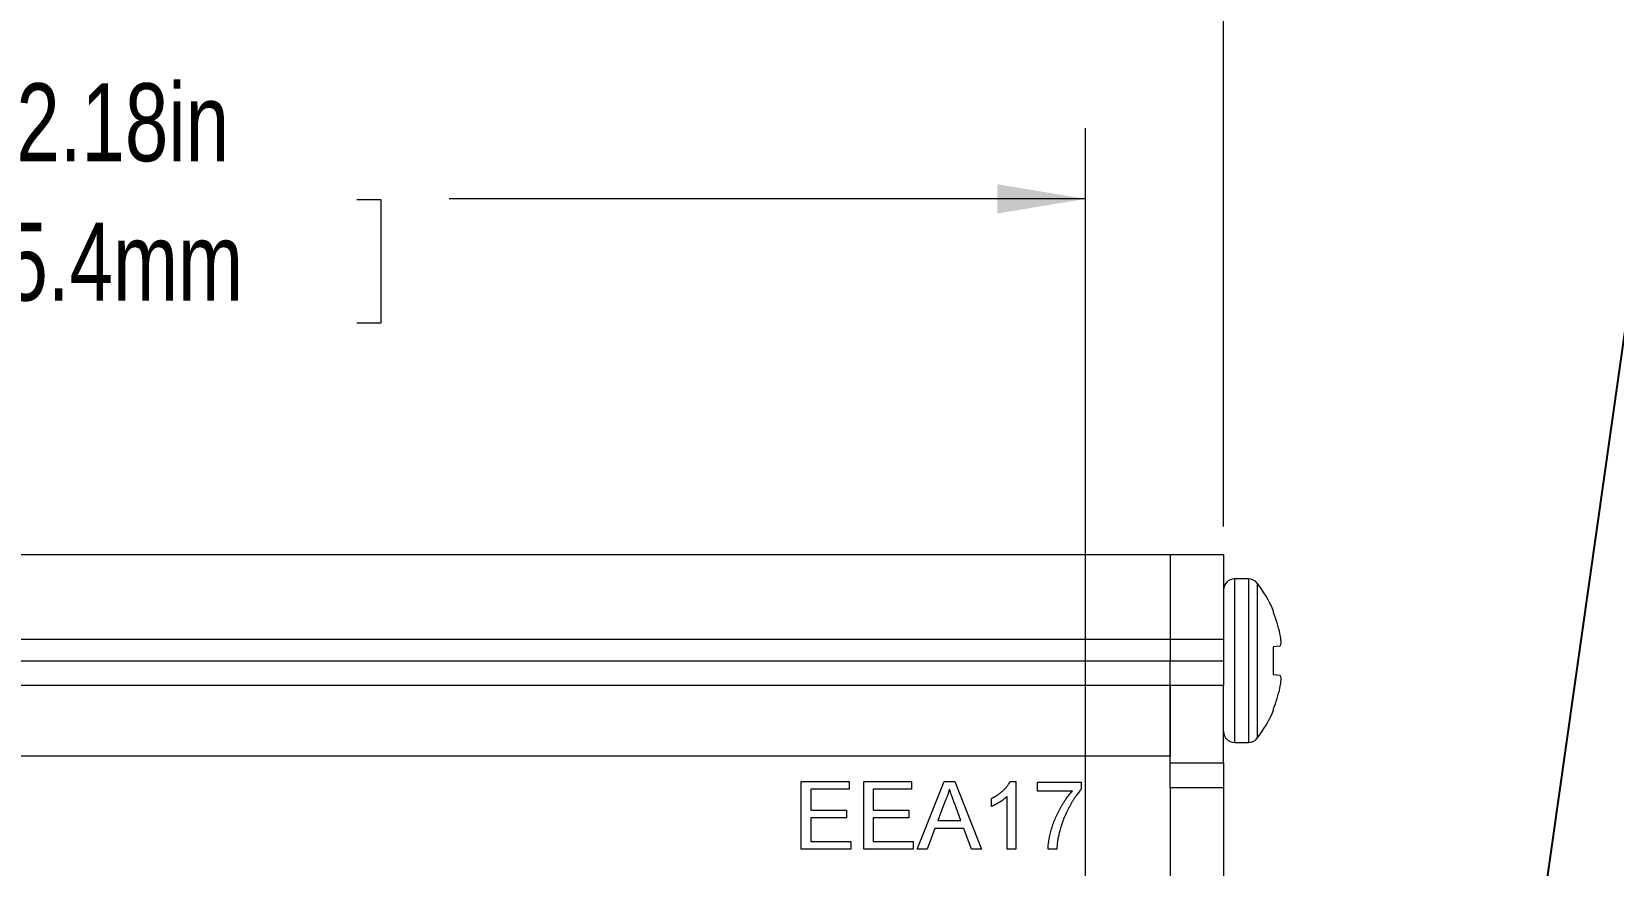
# Model space of a CAD drawing. Header units: inches. Extents: x 0.04 to 7.3, y 0.02 to 5.63.
# Drawn here: x 1.908 to 3.774, y 2.64 to 3.624 of the extents above; entities that cross this region are included whole.
import ezdxf

# ---------------------------------------------------------------- set-up
doc = ezdxf.new("R2010")
doc.units = ezdxf.units.IN
doc.header["$MEASUREMENT"] = 0
doc.styles.add('SLDTEXTSTYLE0', font='TXT', dxfattribs={"width": 0.75})
doc.dimstyles.new('SLDDIMSTYLE0', dxfattribs={"dimtxt": 0.091864, "dimasz": 0.104, "dimexe": 0, "dimexo": 0.0625, "dimgap": 0.022966, "dimtad": 0, "dimtih": 1, "dimtoh": 1, "dimrnd": 1e-09, "dimzin": 12, "dimdsep": 46, "dimtxsty": 'SLDTEXTSTYLE0', "dimsah": 1, "dimcen": 0.09, "dimadec": 0, "dimazin": 3, "dimtfac": 1, "dimtofl": 0, "dimtmove": 0, "dimatfit": 3, "dimfxl": 1, "dimfrac": 2, "dimtolj": 1, "dimtzin": 12, "dimarcsym": 0})
doc.dimstyles.new('SLDDIMSTYLE1', dxfattribs={"dimtxt": 0.18, "dimasz": 0.104, "dimexe": 0, "dimexo": 0.0625, "dimgap": 0, "dimtad": 0, "dimtih": 1, "dimtoh": 1, "dimdec": 0, "dimrnd": 1e-09, "dimzin": 0, "dimdsep": 46, "dimtxsty": 'Standard', "dimsah": 1, "dimcen": 0.09, "dimadec": 0, "dimazin": 0, "dimtfac": 0.104, "dimtdec": 0, "dimtofl": 0, "dimtmove": 0, "dimatfit": 3, "dimfxl": 1, "dimfrac": 2, "dimtolj": 1, "dimtzin": 0, "dimarcsym": 0})

# ---------------------------------------------------------------- blocks, each defined once
blk = doc.blocks.new('_D')
at = {"color": 7, "linetype": 'Continuous', "lineweight": 0, "ltscale": 0.666667}
for p, q in [((0.8079, 3.0402), (0.8079, 4.0166)), ((3.3139, 3.0402), (3.3139, 4.0166)), ((0.8079, 3.9332), (1.7092, 3.9332)), ((1.8177, 3.9325), (1.7897, 3.9325)), ((1.7897, 3.9325), (1.7897, 3.7867)), ((2.285, 3.9325), (2.313, 3.9325)), ((2.313, 3.9325), (2.313, 3.7867)), ((3.3139, 3.9332), (2.3935, 3.9332)), ((1.7897, 3.7867), (1.8177, 3.7867)), ((2.313, 3.7867), (2.285, 3.7867))]:
    blk.add_line(p, q, dxfattribs=at)
for points in [[(0.8079, 3.9332), (0.9119, 3.9159), (0.9119, 3.9506)], [(3.3139, 3.9332), (3.2099, 3.9506), (3.2099, 3.9159)]]:
    blk.add_solid(points, dxfattribs=at)
at = {"color": 7, "linetype": 'Continuous', "lineweight": 0, "ltscale": 0.666667, "char_height": 0.09186, "attachment_point": 1, "style": 'SLDTEXTSTYLE0'}
for s, insert in [('2.51in', (1.883, 4.0696)), ('63.7mm', (1.8177, 3.9051))]:
    blk.add_mtext(s, dxfattribs=dict(at, insert=insert))
blk = doc.blocks.new('_D_1')
at = {"color": 7, "linetype": 'Continuous', "lineweight": 0, "ltscale": 0.666667}
for p, q in [((0.9709, 2.5927), (0.9709, 3.5102)), ((3.1509, 2.5927), (3.1509, 3.5102)), ((0.9709, 3.4268), (1.7158, 3.4268)), ((1.8243, 3.4261), (1.7963, 3.4261)), ((1.7963, 3.4261), (1.7963, 3.2803)), ((2.2915, 3.4261), (2.3195, 3.4261)), ((2.3195, 3.4261), (2.3195, 3.2803)), ((3.1509, 3.4268), (2.4001, 3.4268)), ((1.7963, 3.2803), (1.8243, 3.2803)), ((2.3195, 3.2803), (2.2915, 3.2803))]:
    blk.add_line(p, q, dxfattribs=at)
for points in [[(0.9709, 3.4268), (1.0749, 3.4095), (1.0749, 3.4442)], [(3.1509, 3.4268), (3.0469, 3.4442), (3.0469, 3.4095)]]:
    blk.add_solid(points, dxfattribs=at)
at = {"color": 7, "linetype": 'Continuous', "lineweight": 0, "ltscale": 0.666667, "char_height": 0.09186, "attachment_point": 1, "style": 'SLDTEXTSTYLE0'}
for s, insert in [('2.18in', (1.8896, 3.5632)), ('55.4mm', (1.8243, 3.3987))]:
    blk.add_mtext(s, dxfattribs=dict(at, insert=insert))

msp = doc.modelspace()

# ---------------------------------------------------------------- linework, layer by layer
at = {"color": 7, "linetype": 'Continuous', "lineweight": 15, "ltscale": 0.666667}
for p, q in [((3.2509, 3.0069), (0.8709, 3.0069)), ((3.3139, 3.0069), (3.2509, 3.0069)), ((3.2509, 3.0069), (3.2509, 2.9069)), ((3.3139, 3.0069), (3.3139, 2.9069)), ((3.3434, 2.9784), (3.3267, 2.9784)), ((3.3726, 2.9411), (3.3726, 2.9388)), ((3.3807, 2.9124), (3.3805, 2.9138)), ((3.2509, 2.9069), (0.8709, 2.9069)), ((3.3139, 2.9069), (3.2509, 2.9069)), ((3.2509, 2.9069), (3.2509, 2.8818)), ((3.3139, 2.9069), (3.3139, 2.8818)), ((3.3805, 2.899), (3.3726, 2.8983)), ((3.3726, 2.8983), (3.3726, 2.8655)), ((3.3805, 2.899), (3.3807, 2.8993)), ((0.8709, 2.8818), (3.2509, 2.8818)), ((3.2509, 2.8818), (3.3139, 2.8818)), ((3.2509, 2.8526), (3.2509, 2.8818)), ((3.3139, 2.8818), (3.3139, 2.8526)), ((3.3726, 2.8655), (3.3805, 2.8648)), ((3.3807, 2.8645), (3.3805, 2.8648)), ((3.2509, 2.8526), (0.8709, 2.8526)), ((3.3139, 2.8526), (3.2509, 2.8526)), ((3.2509, 2.7612), (3.2509, 2.8526)), ((3.2509, 2.8526), (3.2509, 2.7694)), ((3.2509, 2.8379), (3.251, 2.8381)), ((3.3139, 2.7612), (3.3139, 2.8526)), ((3.3805, 2.85), (3.3807, 2.8514)), ((3.3726, 2.825), (3.3726, 2.8227)), ((3.3267, 2.7854), (3.3434, 2.7854)), ((3.2509, 2.7694), (0.8709, 2.7694)), ((3.2509, 2.7612), (3.3139, 2.7612)), ((3.2509, 2.732), (3.2509, 2.7612)), ((3.3139, 2.7612), (3.3139, 2.732)), ((2.8155, 2.7394), (2.872, 2.7394)), ((2.8155, 2.6594), (2.8155, 2.7394)), ((2.8268, 2.7302), (2.8268, 2.7055)), ((2.872, 2.7302), (2.8268, 2.7302)), ((2.872, 2.7394), (2.872, 2.7302)), ((2.8894, 2.7394), (2.9458, 2.7394)), ((2.8894, 2.6594), (2.8894, 2.7394)), ((2.9007, 2.7302), (2.9007, 2.7055)), ((2.9458, 2.7302), (2.9007, 2.7302)), ((2.9458, 2.7394), (2.9458, 2.7302)), ((2.9523, 2.6594), (2.9841, 2.7394)), ((2.9841, 2.7394), (2.9968, 2.7394)), ((2.9968, 2.7394), (3.0285, 2.6594)), ((3.0623, 2.7394), (3.0689, 2.7394)), ((3.0689, 2.7394), (3.0689, 2.6594)), ((3.0945, 2.7384), (3.1458, 2.7384)), ((3.0945, 2.7281), (3.0945, 2.7384)), ((3.1355, 2.7281), (3.0945, 2.7281)), ((3.1458, 2.7384), (3.1458, 2.7301)), ((3.3139, 2.732), (3.2509, 2.732)), ((3.2509, 2.732), (3.2509, 2.0318)), ((3.3139, 2.732), (3.3139, 2.0318)), ((2.9849, 2.7154), (2.9768, 2.6932)), ((3.0041, 2.6932), (2.9963, 2.7143)), ((3.0402, 2.7099), (3.0402, 2.7194)), ((3.0586, 2.6594), (3.0586, 2.7217)), ((2.8268, 2.7055), (2.8689, 2.7055)), ((2.8268, 2.6963), (2.8268, 2.6686)), ((2.8689, 2.6963), (2.8268, 2.6963)), ((2.8689, 2.7055), (2.8689, 2.6963)), ((2.9007, 2.7055), (2.9427, 2.7055)), ((2.9007, 2.6963), (2.9007, 2.6686)), ((2.9427, 2.6963), (2.9007, 2.6963)), ((2.9427, 2.7055), (2.9427, 2.6963)), ((2.9768, 2.6932), (3.0041, 2.6932)), ((2.9734, 2.684), (2.9643, 2.6594)), ((3.0075, 2.684), (2.9734, 2.684)), ((3.0166, 2.6594), (3.0075, 2.684)), ((2.874, 2.6594), (2.8155, 2.6594)), ((2.8268, 2.6686), (2.874, 2.6686)), ((2.874, 2.6686), (2.874, 2.6594)), ((2.9478, 2.6594), (2.8894, 2.6594)), ((2.9007, 2.6686), (2.9478, 2.6686)), ((2.9478, 2.6686), (2.9478, 2.6594)), ((2.9643, 2.6594), (2.9523, 2.6594)), ((3.0285, 2.6594), (3.0166, 2.6594)), ((3.0689, 2.6594), (3.0586, 2.6594)), ((3.1171, 2.6594), (3.1068, 2.6594))]:
    msp.add_line(p, q, dxfattribs=at)
at = {"color": 155, "linetype": 'Continuous', "lineweight": 15, "ltscale": 0.666667}
for p, q in [((3.3267, 2.9784), (3.3267, 2.8819)), ((3.3434, 2.9784), (3.3434, 2.8819)), ((3.3534, 2.9735), (3.3534, 2.8819)), ((3.3267, 2.8819), (3.3267, 2.7854)), ((3.3434, 2.8819), (3.3434, 2.7854)), ((3.3534, 2.8819), (3.3534, 2.7903))]:
    msp.add_line(p, q, dxfattribs=at)
at = {"color": 7, "linetype": 'Continuous', "lineweight": 15, "ltscale": 0.444444}
for centre, radius, start, end in [((3.3267, 2.9656), 0.0128, 90, 180), ((3.3434, 2.9656), 0.0128, 37.9525, 90), ((3.236, 2.8819), 0.1489, 23.43, 37.9525), ((3.2346, 2.8819), 0.1493, 12.3158, 22.3915), ((3.2565, 2.8926), 0.1258, 5.4333, 9.0566), ((3.3563, 2.9084), 0.0261, 339.5403, 347.246), ((3.3563, 2.8554), 0.0261, 12.754, 20.4597), ((3.2565, 2.8712), 0.1258, 350.9434, 354.5667), ((3.2346, 2.8819), 0.1493, 337.6085, 347.6842), ((3.236, 2.8819), 0.1489, 322.0475, 336.57), ((3.3267, 2.7982), 0.0128, 180, 270), ((3.3434, 2.7982), 0.0128, 270, 322.0475)]:
    msp.add_arc(centre, radius, start, end, dxfattribs=at)
at = {"color": 7, "linetype": 'Continuous', "lineweight": 15, "ltscale": 0.666667}
for points, knots in [([(3.3817, 2.9027), (3.3817, 2.9028), (3.3818, 2.9032), (3.3818, 2.904), (3.3817, 2.9044), (3.3817, 2.9045)], [0, 0, 0, 0, 0.427373, 0.85477, 1, 1, 1, 1]), ([(3.3817, 2.8592), (3.3817, 2.8596), (3.3818, 2.8603), (3.3818, 2.8609), (3.3817, 2.8611), (3.3817, 2.8611)], [0, 0, 0, 0, 0.427373, 0.85477, 1, 1, 1, 1]), ([(2.9904, 2.7302), (2.9901, 2.7289), (2.9895, 2.7264), (2.9882, 2.7226), (2.9867, 2.719), (2.9855, 2.7166), (2.9849, 2.7154)], [0, 0, 0, 0, 0.247289, 0.496559, 0.746365, 1, 1, 1, 1]), ([(2.9963, 2.7143), (2.996, 2.7151), (2.9954, 2.7167), (2.9945, 2.719), (2.9938, 2.7212), (2.993, 2.7232), (2.9923, 2.7251), (2.9916, 2.7269), (2.991, 2.7286), (2.9906, 2.7297), (2.9904, 2.7302)], [0, 0, 0, 0, 0.153148, 0.299433, 0.436426, 0.565671, 0.686508, 0.799269, 0.903395, 1, 1, 1, 1]), ([(3.0402, 2.7194), (3.0414, 2.7201), (3.044, 2.7214), (3.0475, 2.7236), (3.0509, 2.7261), (3.0539, 2.7287), (3.0566, 2.7314), (3.0589, 2.7341), (3.0608, 2.7367), (3.0618, 2.7385), (3.0623, 2.7394)], [0, 0, 0, 0, 0.14267, 0.281194, 0.417328, 0.551215, 0.678738, 0.795014, 0.90199, 1, 1, 1, 1]), ([(3.1068, 2.6594), (3.1068, 2.6602), (3.1069, 2.6618), (3.1071, 2.6643), (3.1074, 2.667), (3.1078, 2.6697), (3.1084, 2.6726), (3.109, 2.6756), (3.1098, 2.6788), (3.1109, 2.6831), (3.1126, 2.6885), (3.115, 2.695), (3.1178, 2.7013), (3.1205, 2.7064), (3.1228, 2.7104), (3.1245, 2.7133), (3.1263, 2.7161), (3.1281, 2.7187), (3.1299, 2.7213), (3.1317, 2.7236), (3.1336, 2.7259), (3.1349, 2.7274), (3.1355, 2.7281)], [0, 0, 0, 0, 0.031516, 0.06481, 0.099912, 0.136676, 0.175143, 0.215765, 0.258157, 0.302293, 0.392741, 0.483298, 0.574411, 0.666477, 0.712011, 0.756374, 0.799815, 0.841962, 0.882843, 0.922918, 0.961967, 1, 1, 1, 1]), ([(3.1458, 2.7301), (3.1452, 2.7294), (3.144, 2.7279), (3.1422, 2.7256), (3.1404, 2.7232), (3.1386, 2.7206), (3.1368, 2.7178), (3.135, 2.7149), (3.1333, 2.7118), (3.1309, 2.7074), (3.1281, 2.7019), (3.1252, 2.6951), (3.1227, 2.6882), (3.1213, 2.6835), (3.1206, 2.6811)], [0, 0, 0, 0, 0.050273, 0.10279, 0.157613, 0.214631, 0.274061, 0.335697, 0.40007, 0.466827, 0.602078, 0.735752, 0.868205, 1, 1, 1, 1]), ([(3.0586, 2.7217), (3.058, 2.7212), (3.0568, 2.72), (3.0547, 2.7183), (3.0524, 2.7166), (3.0499, 2.715), (3.0473, 2.7134), (3.0448, 2.7121), (3.0425, 2.7109), (3.0409, 2.7102), (3.0402, 2.7099)], [0, 0, 0, 0, 0.111676, 0.232107, 0.362335, 0.502156, 0.641506, 0.771086, 0.890156, 1, 1, 1, 1]), ([(3.1206, 2.6811), (3.1202, 2.6795), (3.1193, 2.676), (3.1183, 2.6707), (3.1175, 2.6651), (3.1172, 2.6613), (3.1171, 2.6594)], [0, 0, 0, 0, 0.237217, 0.482586, 0.736847, 1, 1, 1, 1])]:
    msp.add_open_spline(points, degree=3, knots=knots, dxfattribs=at)

# ---------------------------------------------------------------- dimensions: what is measured, and where the dimension line sits
at = {"color": 7, "linetype": 'Continuous', "lineweight": 0, "ltscale": 0.666667}
for base, p1, p2, picture, middle in [((3.3139, 3.9332), (0.8079, 3.0069), (3.3139, 3.0069), '_D', (2.0514, 3.9332)), ((3.1509, 3.4268), (0.9709, 2.5594), (3.1509, 2.5594), '_D_1', (2.0579, 3.4268))]:
    dim = msp.add_linear_dim(base=base, p1=p1, p2=p2, dimstyle='SLDDIMSTYLE0', dxfattribs=at)
    dim.commit()
    dim.dimension.update_dxf_attribs({"geometry": picture, "text_midpoint": middle, "dimtype": 160})

# ---------------------------------------------------------------- leaders
msp.add_leader([(3.6764, 2.4866), (3.9397, 4.3449), (3.7731, 4.3449)], dimstyle='SLDDIMSTYLE1', dxfattribs=at)

doc.saveas('drawing.dxf')
